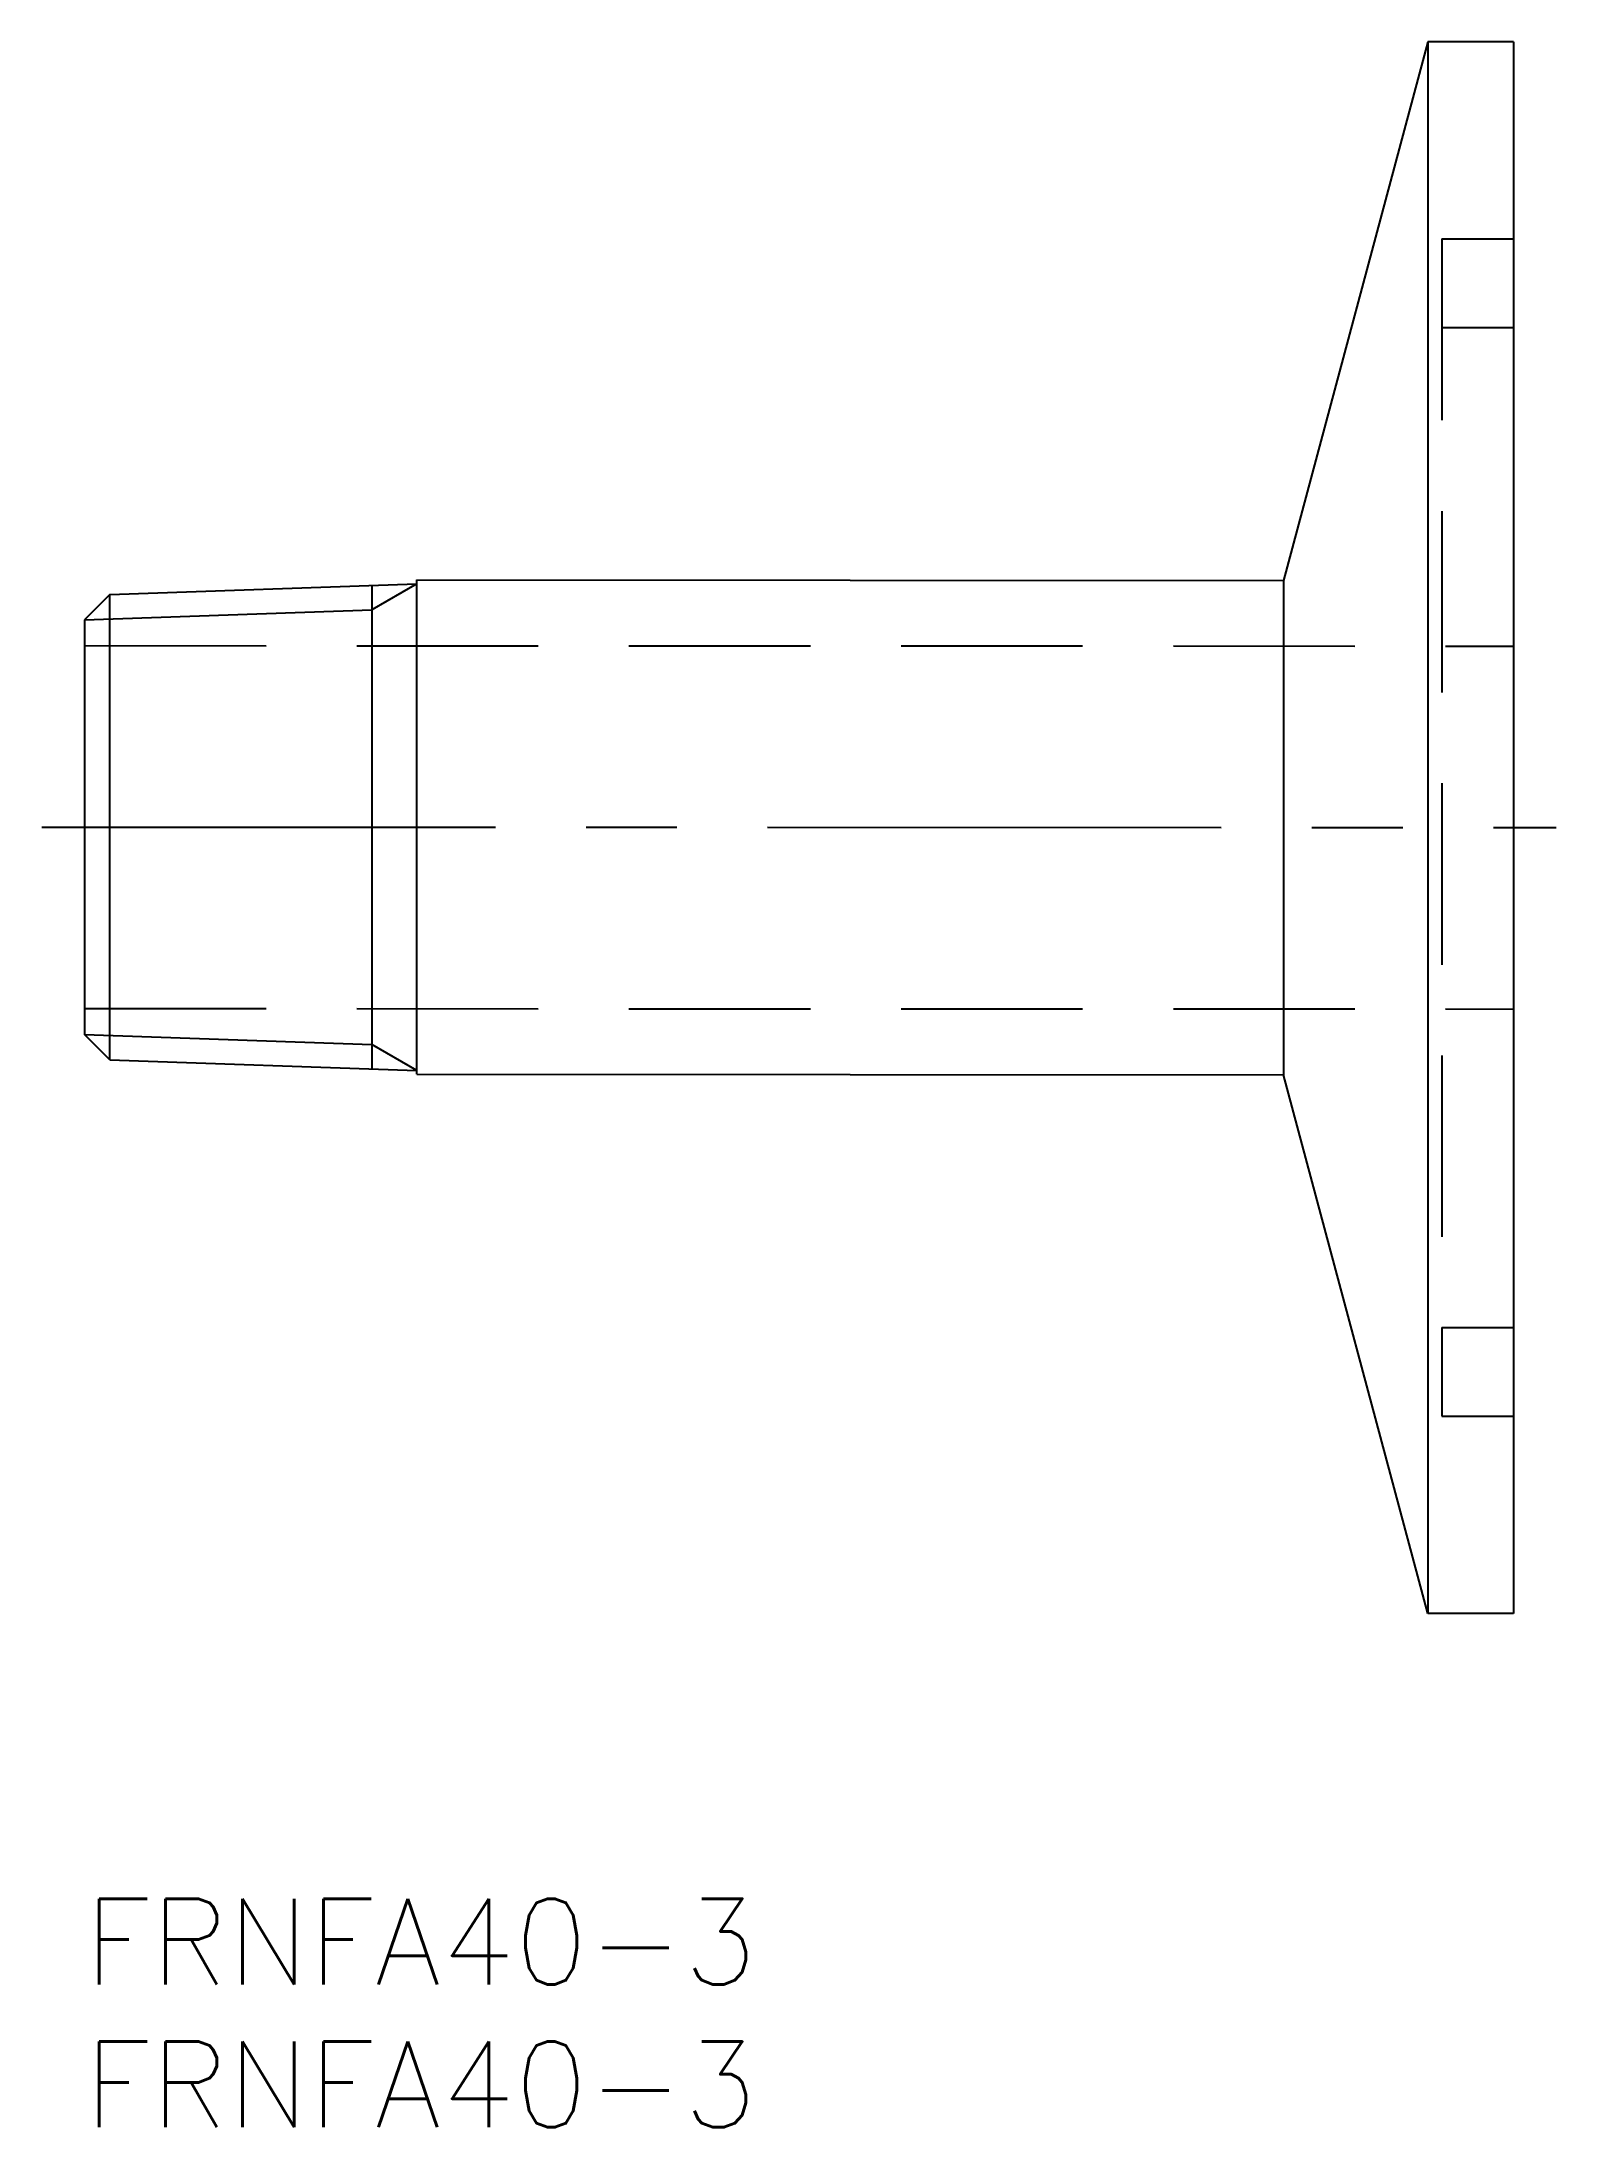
# Model space of a CAD drawing. Extents: x -1.5 to 51.5, y -8 to 65.
import ezdxf

# ---------------------------------------------------------------- set-up
doc = ezdxf.new("R2010")
doc.units = 0
doc.header["$LTSCALE"] = 0.5
doc.linetypes.add('CENTER', pattern=[50.8, 31.75, -6.35, 6.35, -6.35])
doc.linetypes.add('DASHED', pattern=[19.05, 12.7, -6.35])
for name, color, linetype in [('MSM_CENTER', 1, 'CENTER'), ('MSM_CONTINUOUS', 7, 'CONTINUOUS'), ('MSM_DASHED', 4, 'DASHED'), ('MSM_NARROW', 5, 'CONTINUOUS'), ('MSM_PART_NUMBER', 7, 'CONTINUOUS')]:
    doc.layers.add(name, color=color, linetype=linetype)
doc.styles.get("Standard").update_dxf_attribs({"font": 'txt.shx', "height": 3, "bigfont": 'bigfont.shx'})

# ---------------------------------------------------------------- blocks, each defined once
blk = doc.blocks.new('*U4')
at = {"layer": 'MSM_PART_NUMBER'}
blk.add_text('FRNFA40-3', height=3, dxfattribs=at).set_placement((0, -3))
blk = doc.blocks.new('*U5')
at = {"layer": 'MSM_PART_NUMBER'}
blk.add_text('FRNFA40-3', height=3, dxfattribs=at).set_placement((0, -8))

msp = doc.modelspace()

# ---------------------------------------------------------------- linework, layer by layer
at = {"layer": 'MSM_CENTER'}
msp.add_line((-1.5, 37.501), (51.498, 37.483), dxfattribs=at)
at = {"layer": 'MSM_CONTINUOUS'}
for p, q in [((46.998, 64.983), (41.947, 46.133)), ((49.998, 64.983), (46.998, 64.983)), ((46.998, 64.983), (46.998, 9.983)), ((49.998, 64.983), (49.998, 9.983)), ((0.887, 45.64), (11.628, 46.015)), ((11.628, 46.149), (41.947, 46.133)), ((11.628, 28.849), (11.628, 46.149)), ((41.947, 46.133), (41.947, 28.834)), ((0.887, 45.64), (0, 44.753)), ((0.887, 29.36), (0.887, 45.64)), ((10.05, 45.96), (10.05, 29.04)), ((0, 44.753), (0, 30.247)), ((0.887, 29.36), (0, 30.247)), ((0.887, 29.36), (11.628, 28.985)), ((11.628, 28.849), (41.947, 28.833)), ((46.998, 9.983), (41.947, 28.833)), ((49.998, 9.983), (46.998, 9.983))]:
    msp.add_line(p, q, dxfattribs=at)
at = {"layer": 'MSM_DASHED'}
for p, q in [((47.498, 58.084), (47.498, 16.884)), ((47.498, 58.084), (49.998, 58.083)), ((47.498, 54.984), (49.998, 54.983)), ((0, 43.85), (49.998, 43.833)), ((0, 31.15), (49.998, 31.133)), ((47.498, 19.984), (49.998, 19.983)), ((47.498, 16.884), (49.998, 16.883))]:
    msp.add_line(p, q, dxfattribs=at)
at = {"layer": 'MSM_NARROW'}
for p, q in [((11.628, 46.015), (10.05, 45.104)), ((0, 44.753), (10.05, 45.104)), ((0, 30.247), (10.05, 29.896)), ((11.628, 28.985), (10.05, 29.896))]:
    msp.add_line(p, q, dxfattribs=at)

# ---------------------------------------------------------------- block references
at = {"layer": 'MSM_CONTINUOUS'}
for name in ['*U4', '*U5']:
    msp.add_blockref(name, (0, 0), dxfattribs=at)

doc.saveas('drawing.dxf')
